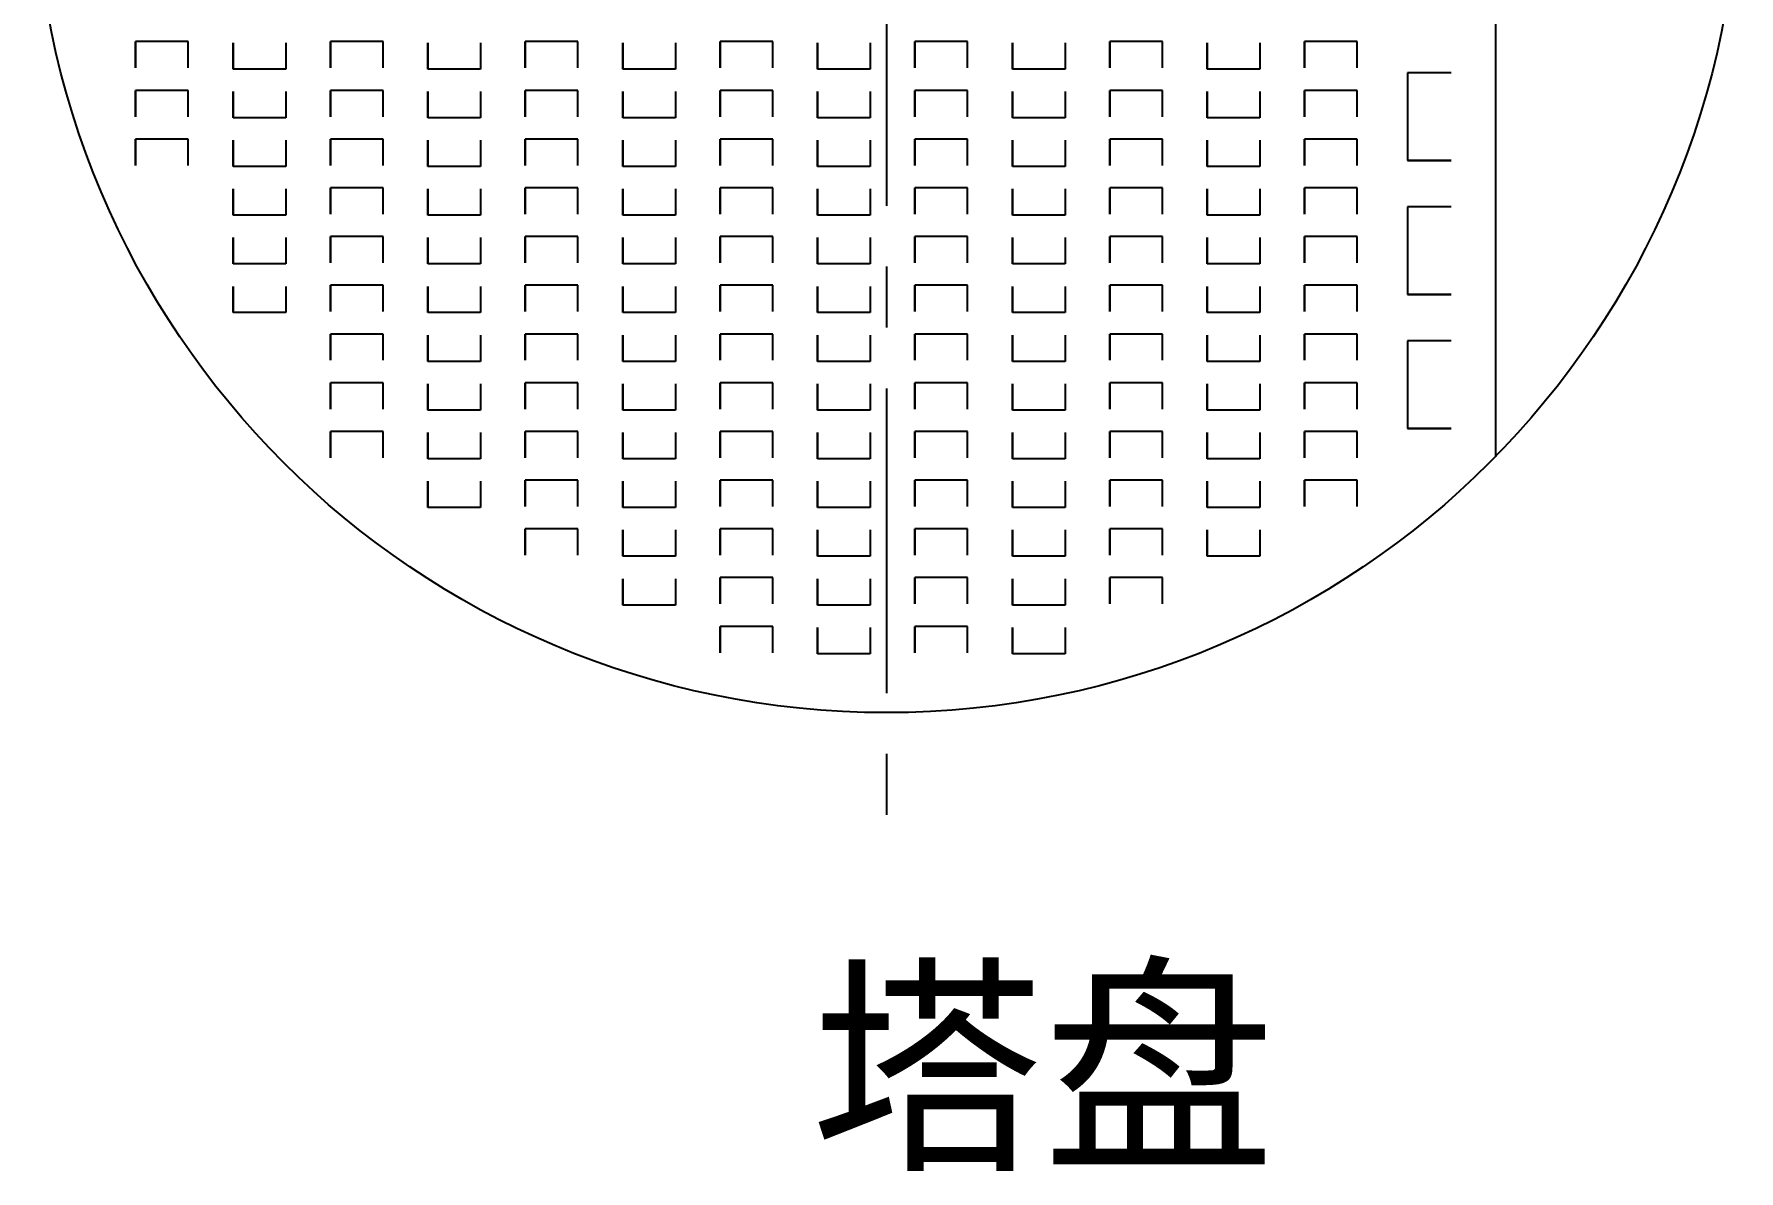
# Model space of a CAD drawing. Header units: inches. Extents: x -3009 to -2355, y -2780 to -1953.
# Drawn here: x -2713.4 to -2643.4, y -2418.2 to -2371.6 of the extents above; entities that cross this region are included whole.
import ezdxf

# ---------------------------------------------------------------- set-up
doc = ezdxf.new("R2010")
doc.units = ezdxf.units.IN
doc.header["$MEASUREMENT"] = 0
doc.linetypes.add('CENTER', pattern=[2, 1.25, -0.25, 0.25, -0.25])
for name, color, linetype, lineweight in [('中心线', 1, 'CENTER', 25), ('内件', 150, 'Continuous', 25), ('设备轮廓', 7, 'Continuous', 25)]:
    doc.layers.add(name, color=color, linetype=linetype, lineweight=lineweight)
doc.styles.add('文字7', font='')
doc.styles.get('文字7').set_extended_font_data('宋体')

msp = doc.modelspace()

# ---------------------------------------------------------------- linework, layer by layer
at = {"layer": '中心线', "ltscale": 10}
msp.add_line((-2678.37339, -2326.10866), (-2678.37339, -2403.9485), dxfattribs=at)
at = {"layer": '内件', "ltscale": 10}
for p, q in [((-2653.37339, -2364.41359), (-2653.37339, -2388.90849)), ((-2707.04333, -2371.87359), (-2709.20333, -2371.87359)), ((-2709.20333, -2371.87359), (-2709.20333, -2372.95359)), ((-2709.20333, -2372.95359), (-2709.20333, -2371.87359)), ((-2707.04333, -2372.95359), (-2707.04333, -2371.87359)), ((-2705.20333, -2372.99657), (-2705.20333, -2371.91657)), ((-2705.20333, -2371.91657), (-2705.20333, -2372.99657)), ((-2703.04333, -2371.91657), (-2703.04333, -2372.99657)), ((-2699.04333, -2371.87359), (-2701.20333, -2371.87359)), ((-2701.20333, -2371.87359), (-2701.20333, -2372.95359)), ((-2701.20333, -2372.95359), (-2701.20333, -2371.87359)), ((-2699.04333, -2372.95359), (-2699.04333, -2371.87359)), ((-2697.20333, -2372.99657), (-2697.20333, -2371.91657)), ((-2697.20333, -2371.91657), (-2697.20333, -2372.99657)), ((-2695.04333, -2371.91657), (-2695.04333, -2372.99657)), ((-2691.04333, -2371.87359), (-2693.20333, -2371.87359)), ((-2693.20333, -2371.87359), (-2693.20333, -2372.95359)), ((-2693.20333, -2372.95359), (-2693.20333, -2371.87359)), ((-2691.04333, -2372.95359), (-2691.04333, -2371.87359)), ((-2689.20333, -2372.99657), (-2689.20333, -2371.91657)), ((-2689.20333, -2371.91657), (-2689.20333, -2372.99657)), ((-2687.04333, -2371.91657), (-2687.04333, -2372.99657)), ((-2683.04333, -2371.87359), (-2685.20333, -2371.87359)), ((-2685.20333, -2371.87359), (-2685.20333, -2372.95359)), ((-2685.20333, -2372.95359), (-2685.20333, -2371.87359)), ((-2683.04333, -2372.95359), (-2683.04333, -2371.87359)), ((-2681.20333, -2372.99657), (-2681.20333, -2371.91657)), ((-2681.20333, -2371.91657), (-2681.20333, -2372.99657)), ((-2679.04333, -2371.91657), (-2679.04333, -2372.99657)), ((-2675.04333, -2371.87359), (-2677.20333, -2371.87359)), ((-2677.20333, -2371.87359), (-2677.20333, -2372.95359)), ((-2677.20333, -2372.95359), (-2677.20333, -2371.87359)), ((-2675.04333, -2372.95359), (-2675.04333, -2371.87359)), ((-2673.20333, -2372.99657), (-2673.20333, -2371.91657)), ((-2673.20333, -2371.91657), (-2673.20333, -2372.99657)), ((-2671.04333, -2371.91657), (-2671.04333, -2372.99657)), ((-2667.04333, -2371.87359), (-2669.20333, -2371.87359)), ((-2669.20333, -2371.87359), (-2669.20333, -2372.95359)), ((-2669.20333, -2372.95359), (-2669.20333, -2371.87359)), ((-2667.04333, -2372.95359), (-2667.04333, -2371.87359)), ((-2665.20333, -2372.99657), (-2665.20333, -2371.91657)), ((-2665.20333, -2371.91657), (-2665.20333, -2372.99657)), ((-2663.04333, -2371.91657), (-2663.04333, -2372.99657)), ((-2659.04333, -2371.87359), (-2661.20333, -2371.87359)), ((-2661.20333, -2371.87359), (-2661.20333, -2372.95359)), ((-2661.20333, -2372.95359), (-2661.20333, -2371.87359)), ((-2659.04333, -2372.95359), (-2659.04333, -2371.87359)), ((-2703.04333, -2372.99657), (-2705.20333, -2372.99657)), ((-2695.04333, -2372.99657), (-2697.20333, -2372.99657)), ((-2687.04333, -2372.99657), (-2689.20333, -2372.99657)), ((-2679.04333, -2372.99657), (-2681.20333, -2372.99657)), ((-2671.04333, -2372.99657), (-2673.20333, -2372.99657)), ((-2663.04333, -2372.99657), (-2665.20333, -2372.99657)), ((-2655.18601, -2373.15434), (-2656.98601, -2373.15434)), ((-2656.98601, -2373.15434), (-2656.98601, -2376.75434)), ((-2707.04333, -2373.87359), (-2709.20333, -2373.87359)), ((-2709.20333, -2373.87359), (-2709.20333, -2374.95359)), ((-2709.20333, -2374.95359), (-2709.20333, -2373.87359)), ((-2707.04333, -2374.95359), (-2707.04333, -2373.87359)), ((-2705.20333, -2374.99657), (-2705.20333, -2373.91657)), ((-2705.20333, -2373.91657), (-2705.20333, -2374.99657)), ((-2703.04333, -2373.91657), (-2703.04333, -2374.99657)), ((-2699.04333, -2373.87359), (-2701.20333, -2373.87359)), ((-2701.20333, -2373.87359), (-2701.20333, -2374.95359)), ((-2701.20333, -2374.95359), (-2701.20333, -2373.87359)), ((-2699.04333, -2374.95359), (-2699.04333, -2373.87359)), ((-2697.20333, -2374.99657), (-2697.20333, -2373.91657)), ((-2697.20333, -2373.91657), (-2697.20333, -2374.99657)), ((-2695.04333, -2373.91657), (-2695.04333, -2374.99657)), ((-2691.04333, -2373.87359), (-2693.20333, -2373.87359)), ((-2693.20333, -2373.87359), (-2693.20333, -2374.95359)), ((-2693.20333, -2374.95359), (-2693.20333, -2373.87359)), ((-2691.04333, -2374.95359), (-2691.04333, -2373.87359)), ((-2689.20333, -2374.99657), (-2689.20333, -2373.91657)), ((-2689.20333, -2373.91657), (-2689.20333, -2374.99657)), ((-2687.04333, -2373.91657), (-2687.04333, -2374.99657)), ((-2683.04333, -2373.87359), (-2685.20333, -2373.87359)), ((-2685.20333, -2373.87359), (-2685.20333, -2374.95359)), ((-2685.20333, -2374.95359), (-2685.20333, -2373.87359)), ((-2683.04333, -2374.95359), (-2683.04333, -2373.87359)), ((-2681.20333, -2374.99657), (-2681.20333, -2373.91657)), ((-2681.20333, -2373.91657), (-2681.20333, -2374.99657)), ((-2679.04333, -2373.91657), (-2679.04333, -2374.99657)), ((-2675.04333, -2373.87359), (-2677.20333, -2373.87359)), ((-2677.20333, -2373.87359), (-2677.20333, -2374.95359)), ((-2677.20333, -2374.95359), (-2677.20333, -2373.87359)), ((-2675.04333, -2374.95359), (-2675.04333, -2373.87359)), ((-2673.20333, -2374.99657), (-2673.20333, -2373.91657)), ((-2673.20333, -2373.91657), (-2673.20333, -2374.99657)), ((-2671.04333, -2373.91657), (-2671.04333, -2374.99657)), ((-2667.04333, -2373.87359), (-2669.20333, -2373.87359)), ((-2669.20333, -2373.87359), (-2669.20333, -2374.95359)), ((-2669.20333, -2374.95359), (-2669.20333, -2373.87359)), ((-2667.04333, -2374.95359), (-2667.04333, -2373.87359)), ((-2665.20333, -2374.99657), (-2665.20333, -2373.91657)), ((-2665.20333, -2373.91657), (-2665.20333, -2374.99657)), ((-2663.04333, -2373.91657), (-2663.04333, -2374.99657)), ((-2659.04333, -2373.87359), (-2661.20333, -2373.87359)), ((-2661.20333, -2373.87359), (-2661.20333, -2374.95359)), ((-2661.20333, -2374.95359), (-2661.20333, -2373.87359)), ((-2659.04333, -2374.95359), (-2659.04333, -2373.87359)), ((-2703.04333, -2374.99657), (-2705.20333, -2374.99657)), ((-2695.04333, -2374.99657), (-2697.20333, -2374.99657)), ((-2687.04333, -2374.99657), (-2689.20333, -2374.99657)), ((-2679.04333, -2374.99657), (-2681.20333, -2374.99657)), ((-2671.04333, -2374.99657), (-2673.20333, -2374.99657)), ((-2663.04333, -2374.99657), (-2665.20333, -2374.99657)), ((-2707.04333, -2375.87359), (-2709.20333, -2375.87359)), ((-2709.20333, -2375.87359), (-2709.20333, -2376.95359)), ((-2709.20333, -2376.95359), (-2709.20333, -2375.87359)), ((-2707.04333, -2376.95359), (-2707.04333, -2375.87359)), ((-2705.20333, -2376.99657), (-2705.20333, -2375.91657)), ((-2705.20333, -2375.91657), (-2705.20333, -2376.99657)), ((-2703.04333, -2375.91657), (-2703.04333, -2376.99657)), ((-2699.04333, -2375.87359), (-2701.20333, -2375.87359)), ((-2701.20333, -2375.87359), (-2701.20333, -2376.95359)), ((-2701.20333, -2376.95359), (-2701.20333, -2375.87359)), ((-2699.04333, -2376.95359), (-2699.04333, -2375.87359)), ((-2697.20333, -2376.99657), (-2697.20333, -2375.91657)), ((-2697.20333, -2375.91657), (-2697.20333, -2376.99657)), ((-2695.04333, -2375.91657), (-2695.04333, -2376.99657)), ((-2691.04333, -2375.87359), (-2693.20333, -2375.87359)), ((-2693.20333, -2375.87359), (-2693.20333, -2376.95359)), ((-2693.20333, -2376.95359), (-2693.20333, -2375.87359)), ((-2691.04333, -2376.95359), (-2691.04333, -2375.87359)), ((-2689.20333, -2376.99657), (-2689.20333, -2375.91657)), ((-2689.20333, -2375.91657), (-2689.20333, -2376.99657)), ((-2687.04333, -2375.91657), (-2687.04333, -2376.99657)), ((-2683.04333, -2375.87359), (-2685.20333, -2375.87359)), ((-2685.20333, -2375.87359), (-2685.20333, -2376.95359)), ((-2685.20333, -2376.95359), (-2685.20333, -2375.87359)), ((-2683.04333, -2376.95359), (-2683.04333, -2375.87359)), ((-2681.20333, -2376.99657), (-2681.20333, -2375.91657)), ((-2681.20333, -2375.91657), (-2681.20333, -2376.99657)), ((-2679.04333, -2375.91657), (-2679.04333, -2376.99657)), ((-2675.04333, -2375.87359), (-2677.20333, -2375.87359)), ((-2677.20333, -2375.87359), (-2677.20333, -2376.95359)), ((-2677.20333, -2376.95359), (-2677.20333, -2375.87359)), ((-2675.04333, -2376.95359), (-2675.04333, -2375.87359)), ((-2673.20333, -2376.99657), (-2673.20333, -2375.91657)), ((-2673.20333, -2375.91657), (-2673.20333, -2376.99657)), ((-2671.04333, -2375.91657), (-2671.04333, -2376.99657)), ((-2667.04333, -2375.87359), (-2669.20333, -2375.87359)), ((-2669.20333, -2375.87359), (-2669.20333, -2376.95359)), ((-2669.20333, -2376.95359), (-2669.20333, -2375.87359)), ((-2667.04333, -2376.95359), (-2667.04333, -2375.87359)), ((-2665.20333, -2376.99657), (-2665.20333, -2375.91657)), ((-2665.20333, -2375.91657), (-2665.20333, -2376.99657)), ((-2663.04333, -2375.91657), (-2663.04333, -2376.99657)), ((-2659.04333, -2375.87359), (-2661.20333, -2375.87359)), ((-2661.20333, -2375.87359), (-2661.20333, -2376.95359)), ((-2661.20333, -2376.95359), (-2661.20333, -2375.87359)), ((-2659.04333, -2376.95359), (-2659.04333, -2375.87359)), ((-2703.04333, -2376.99657), (-2705.20333, -2376.99657)), ((-2695.04333, -2376.99657), (-2697.20333, -2376.99657)), ((-2687.04333, -2376.99657), (-2689.20333, -2376.99657)), ((-2679.04333, -2376.99657), (-2681.20333, -2376.99657)), ((-2671.04333, -2376.99657), (-2673.20333, -2376.99657)), ((-2663.04333, -2376.99657), (-2665.20333, -2376.99657)), ((-2656.98601, -2376.75434), (-2655.18601, -2376.75434)), ((-2655.18601, -2376.75434), (-2656.98601, -2376.75434)), ((-2699.04333, -2377.87359), (-2701.20333, -2377.87359)), ((-2701.20333, -2377.87359), (-2701.20333, -2378.95359)), ((-2701.20333, -2378.95359), (-2701.20333, -2377.87359)), ((-2699.04333, -2378.95359), (-2699.04333, -2377.87359)), ((-2691.04333, -2377.87359), (-2693.20333, -2377.87359)), ((-2693.20333, -2377.87359), (-2693.20333, -2378.95359)), ((-2693.20333, -2378.95359), (-2693.20333, -2377.87359)), ((-2691.04333, -2378.95359), (-2691.04333, -2377.87359)), ((-2683.04333, -2377.87359), (-2685.20333, -2377.87359)), ((-2685.20333, -2377.87359), (-2685.20333, -2378.95359)), ((-2685.20333, -2378.95359), (-2685.20333, -2377.87359)), ((-2683.04333, -2378.95359), (-2683.04333, -2377.87359)), ((-2675.04333, -2377.87359), (-2677.20333, -2377.87359)), ((-2677.20333, -2377.87359), (-2677.20333, -2378.95359)), ((-2677.20333, -2378.95359), (-2677.20333, -2377.87359)), ((-2675.04333, -2378.95359), (-2675.04333, -2377.87359)), ((-2667.04333, -2377.87359), (-2669.20333, -2377.87359)), ((-2669.20333, -2377.87359), (-2669.20333, -2378.95359)), ((-2669.20333, -2378.95359), (-2669.20333, -2377.87359)), ((-2667.04333, -2378.95359), (-2667.04333, -2377.87359)), ((-2659.04333, -2377.87359), (-2661.20333, -2377.87359)), ((-2661.20333, -2377.87359), (-2661.20333, -2378.95359)), ((-2661.20333, -2378.95359), (-2661.20333, -2377.87359)), ((-2659.04333, -2378.95359), (-2659.04333, -2377.87359)), ((-2705.20333, -2378.99657), (-2705.20333, -2377.91657)), ((-2705.20333, -2377.91657), (-2705.20333, -2378.99657)), ((-2703.04333, -2377.91657), (-2703.04333, -2378.99657)), ((-2697.20333, -2378.99657), (-2697.20333, -2377.91657)), ((-2697.20333, -2377.91657), (-2697.20333, -2378.99657)), ((-2695.04333, -2377.91657), (-2695.04333, -2378.99657)), ((-2689.20333, -2378.99657), (-2689.20333, -2377.91657)), ((-2689.20333, -2377.91657), (-2689.20333, -2378.99657)), ((-2687.04333, -2377.91657), (-2687.04333, -2378.99657)), ((-2681.20333, -2378.99657), (-2681.20333, -2377.91657)), ((-2681.20333, -2377.91657), (-2681.20333, -2378.99657)), ((-2679.04333, -2377.91657), (-2679.04333, -2378.99657)), ((-2673.20333, -2378.99657), (-2673.20333, -2377.91657)), ((-2673.20333, -2377.91657), (-2673.20333, -2378.99657)), ((-2671.04333, -2377.91657), (-2671.04333, -2378.99657)), ((-2665.20333, -2378.99657), (-2665.20333, -2377.91657)), ((-2665.20333, -2377.91657), (-2665.20333, -2378.99657)), ((-2663.04333, -2377.91657), (-2663.04333, -2378.99657)), ((-2703.04333, -2378.99657), (-2705.20333, -2378.99657)), ((-2695.04333, -2378.99657), (-2697.20333, -2378.99657)), ((-2687.04333, -2378.99657), (-2689.20333, -2378.99657)), ((-2679.04333, -2378.99657), (-2681.20333, -2378.99657)), ((-2671.04333, -2378.99657), (-2673.20333, -2378.99657)), ((-2663.04333, -2378.99657), (-2665.20333, -2378.99657)), ((-2655.18601, -2378.65434), (-2656.98601, -2378.65434)), ((-2656.98601, -2378.65434), (-2656.98601, -2382.25434)), ((-2705.20333, -2380.99657), (-2705.20333, -2379.91657)), ((-2705.20333, -2379.91657), (-2705.20333, -2380.99657)), ((-2703.04333, -2379.91657), (-2703.04333, -2380.99657)), ((-2699.04333, -2379.87359), (-2701.20333, -2379.87359)), ((-2701.20333, -2379.87359), (-2701.20333, -2380.95359)), ((-2701.20333, -2380.95359), (-2701.20333, -2379.87359)), ((-2699.04333, -2380.95359), (-2699.04333, -2379.87359)), ((-2697.20333, -2380.99657), (-2697.20333, -2379.91657)), ((-2697.20333, -2379.91657), (-2697.20333, -2380.99657)), ((-2695.04333, -2379.91657), (-2695.04333, -2380.99657)), ((-2691.04333, -2379.87359), (-2693.20333, -2379.87359)), ((-2693.20333, -2379.87359), (-2693.20333, -2380.95359)), ((-2693.20333, -2380.95359), (-2693.20333, -2379.87359)), ((-2691.04333, -2380.95359), (-2691.04333, -2379.87359)), ((-2689.20333, -2380.99657), (-2689.20333, -2379.91657)), ((-2689.20333, -2379.91657), (-2689.20333, -2380.99657)), ((-2687.04333, -2379.91657), (-2687.04333, -2380.99657)), ((-2683.04333, -2379.87359), (-2685.20333, -2379.87359)), ((-2685.20333, -2379.87359), (-2685.20333, -2380.95359)), ((-2685.20333, -2380.95359), (-2685.20333, -2379.87359)), ((-2683.04333, -2380.95359), (-2683.04333, -2379.87359)), ((-2681.20333, -2380.99657), (-2681.20333, -2379.91657)), ((-2681.20333, -2379.91657), (-2681.20333, -2380.99657)), ((-2679.04333, -2379.91657), (-2679.04333, -2380.99657)), ((-2675.04333, -2379.87359), (-2677.20333, -2379.87359)), ((-2677.20333, -2379.87359), (-2677.20333, -2380.95359)), ((-2677.20333, -2380.95359), (-2677.20333, -2379.87359)), ((-2675.04333, -2380.95359), (-2675.04333, -2379.87359)), ((-2673.20333, -2380.99657), (-2673.20333, -2379.91657)), ((-2673.20333, -2379.91657), (-2673.20333, -2380.99657)), ((-2671.04333, -2379.91657), (-2671.04333, -2380.99657)), ((-2667.04333, -2379.87359), (-2669.20333, -2379.87359)), ((-2669.20333, -2379.87359), (-2669.20333, -2380.95359)), ((-2669.20333, -2380.95359), (-2669.20333, -2379.87359)), ((-2667.04333, -2380.95359), (-2667.04333, -2379.87359)), ((-2665.20333, -2380.99657), (-2665.20333, -2379.91657)), ((-2665.20333, -2379.91657), (-2665.20333, -2380.99657)), ((-2663.04333, -2379.91657), (-2663.04333, -2380.99657)), ((-2659.04333, -2379.87359), (-2661.20333, -2379.87359)), ((-2661.20333, -2379.87359), (-2661.20333, -2380.95359)), ((-2661.20333, -2380.95359), (-2661.20333, -2379.87359)), ((-2659.04333, -2380.95359), (-2659.04333, -2379.87359)), ((-2703.04333, -2380.99657), (-2705.20333, -2380.99657)), ((-2695.04333, -2380.99657), (-2697.20333, -2380.99657)), ((-2687.04333, -2380.99657), (-2689.20333, -2380.99657)), ((-2679.04333, -2380.99657), (-2681.20333, -2380.99657)), ((-2671.04333, -2380.99657), (-2673.20333, -2380.99657)), ((-2663.04333, -2380.99657), (-2665.20333, -2380.99657)), ((-2705.20333, -2382.99657), (-2705.20333, -2381.91657)), ((-2705.20333, -2381.91657), (-2705.20333, -2382.99657)), ((-2703.04333, -2381.91657), (-2703.04333, -2382.99657)), ((-2699.04333, -2381.87359), (-2701.20333, -2381.87359)), ((-2701.20333, -2381.87359), (-2701.20333, -2382.95359)), ((-2701.20333, -2382.95359), (-2701.20333, -2381.87359)), ((-2699.04333, -2382.95359), (-2699.04333, -2381.87359)), ((-2697.20333, -2382.99657), (-2697.20333, -2381.91657)), ((-2697.20333, -2381.91657), (-2697.20333, -2382.99657)), ((-2695.04333, -2381.91657), (-2695.04333, -2382.99657)), ((-2691.04333, -2381.87359), (-2693.20333, -2381.87359)), ((-2693.20333, -2381.87359), (-2693.20333, -2382.95359)), ((-2693.20333, -2382.95359), (-2693.20333, -2381.87359)), ((-2691.04333, -2382.95359), (-2691.04333, -2381.87359)), ((-2689.20333, -2382.99657), (-2689.20333, -2381.91657)), ((-2689.20333, -2381.91657), (-2689.20333, -2382.99657)), ((-2687.04333, -2381.91657), (-2687.04333, -2382.99657)), ((-2683.04333, -2381.87359), (-2685.20333, -2381.87359)), ((-2685.20333, -2381.87359), (-2685.20333, -2382.95359)), ((-2685.20333, -2382.95359), (-2685.20333, -2381.87359)), ((-2683.04333, -2382.95359), (-2683.04333, -2381.87359)), ((-2681.20333, -2382.99657), (-2681.20333, -2381.91657)), ((-2681.20333, -2381.91657), (-2681.20333, -2382.99657)), ((-2679.04333, -2381.91657), (-2679.04333, -2382.99657)), ((-2675.04333, -2381.87359), (-2677.20333, -2381.87359)), ((-2677.20333, -2381.87359), (-2677.20333, -2382.95359)), ((-2677.20333, -2382.95359), (-2677.20333, -2381.87359)), ((-2675.04333, -2382.95359), (-2675.04333, -2381.87359)), ((-2673.20333, -2382.99657), (-2673.20333, -2381.91657)), ((-2673.20333, -2381.91657), (-2673.20333, -2382.99657)), ((-2671.04333, -2381.91657), (-2671.04333, -2382.99657)), ((-2667.04333, -2381.87359), (-2669.20333, -2381.87359)), ((-2669.20333, -2381.87359), (-2669.20333, -2382.95359)), ((-2669.20333, -2382.95359), (-2669.20333, -2381.87359)), ((-2667.04333, -2382.95359), (-2667.04333, -2381.87359)), ((-2665.20333, -2382.99657), (-2665.20333, -2381.91657)), ((-2665.20333, -2381.91657), (-2665.20333, -2382.99657)), ((-2663.04333, -2381.91657), (-2663.04333, -2382.99657)), ((-2659.04333, -2381.87359), (-2661.20333, -2381.87359)), ((-2661.20333, -2381.87359), (-2661.20333, -2382.95359)), ((-2661.20333, -2382.95359), (-2661.20333, -2381.87359)), ((-2659.04333, -2382.95359), (-2659.04333, -2381.87359)), ((-2656.98601, -2382.25434), (-2655.18601, -2382.25434)), ((-2655.18601, -2382.25434), (-2656.98601, -2382.25434)), ((-2703.04333, -2382.99657), (-2705.20333, -2382.99657)), ((-2695.04333, -2382.99657), (-2697.20333, -2382.99657)), ((-2687.04333, -2382.99657), (-2689.20333, -2382.99657)), ((-2679.04333, -2382.99657), (-2681.20333, -2382.99657)), ((-2671.04333, -2382.99657), (-2673.20333, -2382.99657)), ((-2663.04333, -2382.99657), (-2665.20333, -2382.99657)), ((-2699.04333, -2383.87359), (-2701.20333, -2383.87359)), ((-2701.20333, -2383.87359), (-2701.20333, -2384.95359)), ((-2701.20333, -2384.95359), (-2701.20333, -2383.87359)), ((-2699.04333, -2384.95359), (-2699.04333, -2383.87359)), ((-2697.20333, -2384.99657), (-2697.20333, -2383.91657)), ((-2697.20333, -2383.91657), (-2697.20333, -2384.99657)), ((-2695.04333, -2383.91657), (-2695.04333, -2384.99657)), ((-2691.04333, -2383.87359), (-2693.20333, -2383.87359)), ((-2693.20333, -2383.87359), (-2693.20333, -2384.95359)), ((-2693.20333, -2384.95359), (-2693.20333, -2383.87359)), ((-2691.04333, -2384.95359), (-2691.04333, -2383.87359)), ((-2689.20333, -2384.99657), (-2689.20333, -2383.91657)), ((-2689.20333, -2383.91657), (-2689.20333, -2384.99657)), ((-2687.04333, -2383.91657), (-2687.04333, -2384.99657)), ((-2683.04333, -2383.87359), (-2685.20333, -2383.87359)), ((-2685.20333, -2383.87359), (-2685.20333, -2384.95359)), ((-2685.20333, -2384.95359), (-2685.20333, -2383.87359)), ((-2683.04333, -2384.95359), (-2683.04333, -2383.87359)), ((-2681.20333, -2384.99657), (-2681.20333, -2383.91657)), ((-2681.20333, -2383.91657), (-2681.20333, -2384.99657)), ((-2679.04333, -2383.91657), (-2679.04333, -2384.99657)), ((-2675.04333, -2383.87359), (-2677.20333, -2383.87359)), ((-2677.20333, -2383.87359), (-2677.20333, -2384.95359)), ((-2677.20333, -2384.95359), (-2677.20333, -2383.87359)), ((-2675.04333, -2384.95359), (-2675.04333, -2383.87359)), ((-2673.20333, -2384.99657), (-2673.20333, -2383.91657)), ((-2673.20333, -2383.91657), (-2673.20333, -2384.99657)), ((-2671.04333, -2383.91657), (-2671.04333, -2384.99657)), ((-2667.04333, -2383.87359), (-2669.20333, -2383.87359)), ((-2669.20333, -2383.87359), (-2669.20333, -2384.95359)), ((-2669.20333, -2384.95359), (-2669.20333, -2383.87359)), ((-2667.04333, -2384.95359), (-2667.04333, -2383.87359)), ((-2665.20333, -2384.99657), (-2665.20333, -2383.91657)), ((-2665.20333, -2383.91657), (-2665.20333, -2384.99657)), ((-2663.04333, -2383.91657), (-2663.04333, -2384.99657)), ((-2659.04333, -2383.87359), (-2661.20333, -2383.87359)), ((-2661.20333, -2383.87359), (-2661.20333, -2384.95359)), ((-2661.20333, -2384.95359), (-2661.20333, -2383.87359)), ((-2659.04333, -2384.95359), (-2659.04333, -2383.87359)), ((-2655.18601, -2384.15434), (-2656.98601, -2384.15434)), ((-2656.98601, -2384.15434), (-2656.98601, -2387.75434)), ((-2695.04333, -2384.99657), (-2697.20333, -2384.99657)), ((-2687.04333, -2384.99657), (-2689.20333, -2384.99657)), ((-2679.04333, -2384.99657), (-2681.20333, -2384.99657)), ((-2671.04333, -2384.99657), (-2673.20333, -2384.99657)), ((-2663.04333, -2384.99657), (-2665.20333, -2384.99657)), ((-2699.04333, -2385.87359), (-2701.20333, -2385.87359)), ((-2701.20333, -2385.87359), (-2701.20333, -2386.95359)), ((-2701.20333, -2386.95359), (-2701.20333, -2385.87359)), ((-2699.04333, -2386.95359), (-2699.04333, -2385.87359)), ((-2697.20333, -2386.99657), (-2697.20333, -2385.91657)), ((-2697.20333, -2385.91657), (-2697.20333, -2386.99657)), ((-2695.04333, -2385.91657), (-2695.04333, -2386.99657)), ((-2691.04333, -2385.87359), (-2693.20333, -2385.87359)), ((-2693.20333, -2385.87359), (-2693.20333, -2386.95359)), ((-2693.20333, -2386.95359), (-2693.20333, -2385.87359)), ((-2691.04333, -2386.95359), (-2691.04333, -2385.87359)), ((-2689.20333, -2386.99657), (-2689.20333, -2385.91657)), ((-2689.20333, -2385.91657), (-2689.20333, -2386.99657)), ((-2687.04333, -2385.91657), (-2687.04333, -2386.99657)), ((-2683.04333, -2385.87359), (-2685.20333, -2385.87359)), ((-2685.20333, -2385.87359), (-2685.20333, -2386.95359)), ((-2685.20333, -2386.95359), (-2685.20333, -2385.87359)), ((-2683.04333, -2386.95359), (-2683.04333, -2385.87359)), ((-2681.20333, -2386.99657), (-2681.20333, -2385.91657)), ((-2681.20333, -2385.91657), (-2681.20333, -2386.99657)), ((-2679.04333, -2385.91657), (-2679.04333, -2386.99657)), ((-2675.04333, -2385.87359), (-2677.20333, -2385.87359)), ((-2677.20333, -2385.87359), (-2677.20333, -2386.95359)), ((-2677.20333, -2386.95359), (-2677.20333, -2385.87359)), ((-2675.04333, -2386.95359), (-2675.04333, -2385.87359)), ((-2673.20333, -2386.99657), (-2673.20333, -2385.91657)), ((-2673.20333, -2385.91657), (-2673.20333, -2386.99657)), ((-2671.04333, -2385.91657), (-2671.04333, -2386.99657)), ((-2667.04333, -2385.87359), (-2669.20333, -2385.87359)), ((-2669.20333, -2385.87359), (-2669.20333, -2386.95359)), ((-2669.20333, -2386.95359), (-2669.20333, -2385.87359)), ((-2667.04333, -2386.95359), (-2667.04333, -2385.87359)), ((-2665.20333, -2386.99657), (-2665.20333, -2385.91657)), ((-2665.20333, -2385.91657), (-2665.20333, -2386.99657)), ((-2663.04333, -2385.91657), (-2663.04333, -2386.99657)), ((-2659.04333, -2385.87359), (-2661.20333, -2385.87359)), ((-2661.20333, -2385.87359), (-2661.20333, -2386.95359)), ((-2661.20333, -2386.95359), (-2661.20333, -2385.87359)), ((-2659.04333, -2386.95359), (-2659.04333, -2385.87359)), ((-2695.04333, -2386.99657), (-2697.20333, -2386.99657)), ((-2687.04333, -2386.99657), (-2689.20333, -2386.99657)), ((-2679.04333, -2386.99657), (-2681.20333, -2386.99657)), ((-2671.04333, -2386.99657), (-2673.20333, -2386.99657)), ((-2663.04333, -2386.99657), (-2665.20333, -2386.99657)), ((-2699.04333, -2387.87359), (-2701.20333, -2387.87359)), ((-2701.20333, -2387.87359), (-2701.20333, -2388.95359)), ((-2701.20333, -2388.95359), (-2701.20333, -2387.87359)), ((-2699.04333, -2388.95359), (-2699.04333, -2387.87359)), ((-2697.20333, -2388.99657), (-2697.20333, -2387.91657)), ((-2697.20333, -2387.91657), (-2697.20333, -2388.99657)), ((-2695.04333, -2387.91657), (-2695.04333, -2388.99657)), ((-2691.04333, -2387.87359), (-2693.20333, -2387.87359)), ((-2693.20333, -2387.87359), (-2693.20333, -2388.95359)), ((-2693.20333, -2388.95359), (-2693.20333, -2387.87359)), ((-2691.04333, -2388.95359), (-2691.04333, -2387.87359)), ((-2689.20333, -2388.99657), (-2689.20333, -2387.91657)), ((-2689.20333, -2387.91657), (-2689.20333, -2388.99657)), ((-2687.04333, -2387.91657), (-2687.04333, -2388.99657)), ((-2683.04333, -2387.87359), (-2685.20333, -2387.87359)), ((-2685.20333, -2387.87359), (-2685.20333, -2388.95359)), ((-2685.20333, -2388.95359), (-2685.20333, -2387.87359)), ((-2683.04333, -2388.95359), (-2683.04333, -2387.87359)), ((-2681.20333, -2388.99657), (-2681.20333, -2387.91657)), ((-2681.20333, -2387.91657), (-2681.20333, -2388.99657)), ((-2679.04333, -2387.91657), (-2679.04333, -2388.99657)), ((-2675.04333, -2387.87359), (-2677.20333, -2387.87359)), ((-2677.20333, -2387.87359), (-2677.20333, -2388.95359)), ((-2677.20333, -2388.95359), (-2677.20333, -2387.87359)), ((-2675.04333, -2388.95359), (-2675.04333, -2387.87359)), ((-2673.20333, -2388.99657), (-2673.20333, -2387.91657)), ((-2673.20333, -2387.91657), (-2673.20333, -2388.99657)), ((-2671.04333, -2387.91657), (-2671.04333, -2388.99657)), ((-2667.04333, -2387.87359), (-2669.20333, -2387.87359)), ((-2669.20333, -2387.87359), (-2669.20333, -2388.95359)), ((-2669.20333, -2388.95359), (-2669.20333, -2387.87359)), ((-2667.04333, -2388.95359), (-2667.04333, -2387.87359)), ((-2665.20333, -2388.99657), (-2665.20333, -2387.91657)), ((-2665.20333, -2387.91657), (-2665.20333, -2388.99657)), ((-2663.04333, -2387.91657), (-2663.04333, -2388.99657)), ((-2659.04333, -2387.87359), (-2661.20333, -2387.87359)), ((-2661.20333, -2387.87359), (-2661.20333, -2388.95359)), ((-2661.20333, -2388.95359), (-2661.20333, -2387.87359)), ((-2659.04333, -2388.95359), (-2659.04333, -2387.87359)), ((-2656.98601, -2387.75434), (-2655.18601, -2387.75434)), ((-2655.18601, -2387.75434), (-2656.98601, -2387.75434)), ((-2695.04333, -2388.99657), (-2697.20333, -2388.99657)), ((-2687.04333, -2388.99657), (-2689.20333, -2388.99657)), ((-2679.04333, -2388.99657), (-2681.20333, -2388.99657)), ((-2671.04333, -2388.99657), (-2673.20333, -2388.99657)), ((-2663.04333, -2388.99657), (-2665.20333, -2388.99657)), ((-2697.20333, -2390.99657), (-2697.20333, -2389.91657)), ((-2697.20333, -2389.91657), (-2697.20333, -2390.99657)), ((-2695.04333, -2389.91657), (-2695.04333, -2390.99657)), ((-2691.04333, -2389.87359), (-2693.20333, -2389.87359)), ((-2693.20333, -2389.87359), (-2693.20333, -2390.95359)), ((-2693.20333, -2390.95359), (-2693.20333, -2389.87359)), ((-2691.04333, -2390.95359), (-2691.04333, -2389.87359)), ((-2689.20333, -2390.99657), (-2689.20333, -2389.91657)), ((-2689.20333, -2389.91657), (-2689.20333, -2390.99657)), ((-2687.04333, -2389.91657), (-2687.04333, -2390.99657)), ((-2683.04333, -2389.87359), (-2685.20333, -2389.87359)), ((-2685.20333, -2389.87359), (-2685.20333, -2390.95359)), ((-2685.20333, -2390.95359), (-2685.20333, -2389.87359)), ((-2683.04333, -2390.95359), (-2683.04333, -2389.87359)), ((-2681.20333, -2390.99657), (-2681.20333, -2389.91657)), ((-2681.20333, -2389.91657), (-2681.20333, -2390.99657)), ((-2679.04333, -2389.91657), (-2679.04333, -2390.99657)), ((-2675.04333, -2389.87359), (-2677.20333, -2389.87359)), ((-2677.20333, -2389.87359), (-2677.20333, -2390.95359)), ((-2677.20333, -2390.95359), (-2677.20333, -2389.87359)), ((-2675.04333, -2390.95359), (-2675.04333, -2389.87359)), ((-2673.20333, -2390.99657), (-2673.20333, -2389.91657)), ((-2673.20333, -2389.91657), (-2673.20333, -2390.99657)), ((-2671.04333, -2389.91657), (-2671.04333, -2390.99657)), ((-2667.04333, -2389.87359), (-2669.20333, -2389.87359)), ((-2669.20333, -2389.87359), (-2669.20333, -2390.95359)), ((-2669.20333, -2390.95359), (-2669.20333, -2389.87359)), ((-2667.04333, -2390.95359), (-2667.04333, -2389.87359)), ((-2665.20333, -2390.99657), (-2665.20333, -2389.91657)), ((-2665.20333, -2389.91657), (-2665.20333, -2390.99657)), ((-2663.04333, -2389.91657), (-2663.04333, -2390.99657)), ((-2659.04333, -2389.87359), (-2661.20333, -2389.87359)), ((-2661.20333, -2389.87359), (-2661.20333, -2390.95359)), ((-2661.20333, -2390.95359), (-2661.20333, -2389.87359)), ((-2659.04333, -2390.95359), (-2659.04333, -2389.87359)), ((-2695.04333, -2390.99657), (-2697.20333, -2390.99657)), ((-2687.04333, -2390.99657), (-2689.20333, -2390.99657)), ((-2679.04333, -2390.99657), (-2681.20333, -2390.99657)), ((-2671.04333, -2390.99657), (-2673.20333, -2390.99657)), ((-2663.04333, -2390.99657), (-2665.20333, -2390.99657)), ((-2691.04333, -2391.87359), (-2693.20333, -2391.87359)), ((-2693.20333, -2391.87359), (-2693.20333, -2392.95359)), ((-2693.20333, -2392.95359), (-2693.20333, -2391.87359)), ((-2691.04333, -2392.95359), (-2691.04333, -2391.87359)), ((-2683.04333, -2391.87359), (-2685.20333, -2391.87359)), ((-2685.20333, -2391.87359), (-2685.20333, -2392.95359)), ((-2685.20333, -2392.95359), (-2685.20333, -2391.87359)), ((-2683.04333, -2392.95359), (-2683.04333, -2391.87359)), ((-2675.04333, -2391.87359), (-2677.20333, -2391.87359)), ((-2677.20333, -2391.87359), (-2677.20333, -2392.95359)), ((-2677.20333, -2392.95359), (-2677.20333, -2391.87359)), ((-2675.04333, -2392.95359), (-2675.04333, -2391.87359)), ((-2667.04333, -2391.87359), (-2669.20333, -2391.87359)), ((-2669.20333, -2391.87359), (-2669.20333, -2392.95359)), ((-2669.20333, -2392.95359), (-2669.20333, -2391.87359)), ((-2667.04333, -2392.95359), (-2667.04333, -2391.87359)), ((-2689.20333, -2392.99657), (-2689.20333, -2391.91657)), ((-2689.20333, -2391.91657), (-2689.20333, -2392.99657)), ((-2687.04333, -2391.91657), (-2687.04333, -2392.99657)), ((-2681.20333, -2392.99657), (-2681.20333, -2391.91657)), ((-2681.20333, -2391.91657), (-2681.20333, -2392.99657)), ((-2679.04333, -2391.91657), (-2679.04333, -2392.99657)), ((-2673.20333, -2392.99657), (-2673.20333, -2391.91657)), ((-2673.20333, -2391.91657), (-2673.20333, -2392.99657)), ((-2671.04333, -2391.91657), (-2671.04333, -2392.99657)), ((-2665.20333, -2392.99657), (-2665.20333, -2391.91657)), ((-2665.20333, -2391.91657), (-2665.20333, -2392.99657)), ((-2663.04333, -2391.91657), (-2663.04333, -2392.99657)), ((-2687.04333, -2392.99657), (-2689.20333, -2392.99657)), ((-2679.04333, -2392.99657), (-2681.20333, -2392.99657)), ((-2671.04333, -2392.99657), (-2673.20333, -2392.99657)), ((-2663.04333, -2392.99657), (-2665.20333, -2392.99657)), ((-2689.20333, -2394.99657), (-2689.20333, -2393.91657)), ((-2689.20333, -2393.91657), (-2689.20333, -2394.99657)), ((-2687.04333, -2393.91657), (-2687.04333, -2394.99657)), ((-2683.04333, -2393.87359), (-2685.20333, -2393.87359)), ((-2685.20333, -2393.87359), (-2685.20333, -2394.95359)), ((-2685.20333, -2394.95359), (-2685.20333, -2393.87359)), ((-2683.04333, -2394.95359), (-2683.04333, -2393.87359)), ((-2681.20333, -2394.99657), (-2681.20333, -2393.91657)), ((-2681.20333, -2393.91657), (-2681.20333, -2394.99657)), ((-2679.04333, -2393.91657), (-2679.04333, -2394.99657)), ((-2675.04333, -2393.87359), (-2677.20333, -2393.87359)), ((-2677.20333, -2393.87359), (-2677.20333, -2394.95359)), ((-2677.20333, -2394.95359), (-2677.20333, -2393.87359)), ((-2675.04333, -2394.95359), (-2675.04333, -2393.87359)), ((-2673.20333, -2394.99657), (-2673.20333, -2393.91657)), ((-2673.20333, -2393.91657), (-2673.20333, -2394.99657)), ((-2671.04333, -2393.91657), (-2671.04333, -2394.99657)), ((-2667.04333, -2393.87359), (-2669.20333, -2393.87359)), ((-2669.20333, -2393.87359), (-2669.20333, -2394.95359)), ((-2669.20333, -2394.95359), (-2669.20333, -2393.87359)), ((-2667.04333, -2394.95359), (-2667.04333, -2393.87359)), ((-2687.04333, -2394.99657), (-2689.20333, -2394.99657)), ((-2679.04333, -2394.99657), (-2681.20333, -2394.99657)), ((-2671.04333, -2394.99657), (-2673.20333, -2394.99657)), ((-2683.04333, -2395.87359), (-2685.20333, -2395.87359)), ((-2685.20333, -2395.87359), (-2685.20333, -2396.95359)), ((-2685.20333, -2396.95359), (-2685.20333, -2395.87359)), ((-2683.04333, -2396.95359), (-2683.04333, -2395.87359)), ((-2681.20333, -2396.99657), (-2681.20333, -2395.91657)), ((-2681.20333, -2395.91657), (-2681.20333, -2396.99657)), ((-2679.04333, -2395.91657), (-2679.04333, -2396.99657)), ((-2675.04333, -2395.87359), (-2677.20333, -2395.87359)), ((-2677.20333, -2395.87359), (-2677.20333, -2396.95359)), ((-2677.20333, -2396.95359), (-2677.20333, -2395.87359)), ((-2675.04333, -2396.95359), (-2675.04333, -2395.87359)), ((-2673.20333, -2396.99657), (-2673.20333, -2395.91657)), ((-2673.20333, -2395.91657), (-2673.20333, -2396.99657)), ((-2671.04333, -2395.91657), (-2671.04333, -2396.99657)), ((-2679.04333, -2396.99657), (-2681.20333, -2396.99657)), ((-2671.04333, -2396.99657), (-2673.20333, -2396.99657))]:
    msp.add_line(p, q, dxfattribs=at)
at = {"layer": '设备轮廓'}
msp.add_circle((-2678.37339, -2364.41359), 35, dxfattribs=at)

# ---------------------------------------------------------------- texts
at = {"layer": '设备轮廓', "insert": (-2686.26729, -2418.22302), "char_height": 7, "width": 36.896648, "attachment_point": 7, "style": '文字7'}
msp.add_mtext(' 塔盘', dxfattribs=at)

doc.saveas('drawing.dxf')
